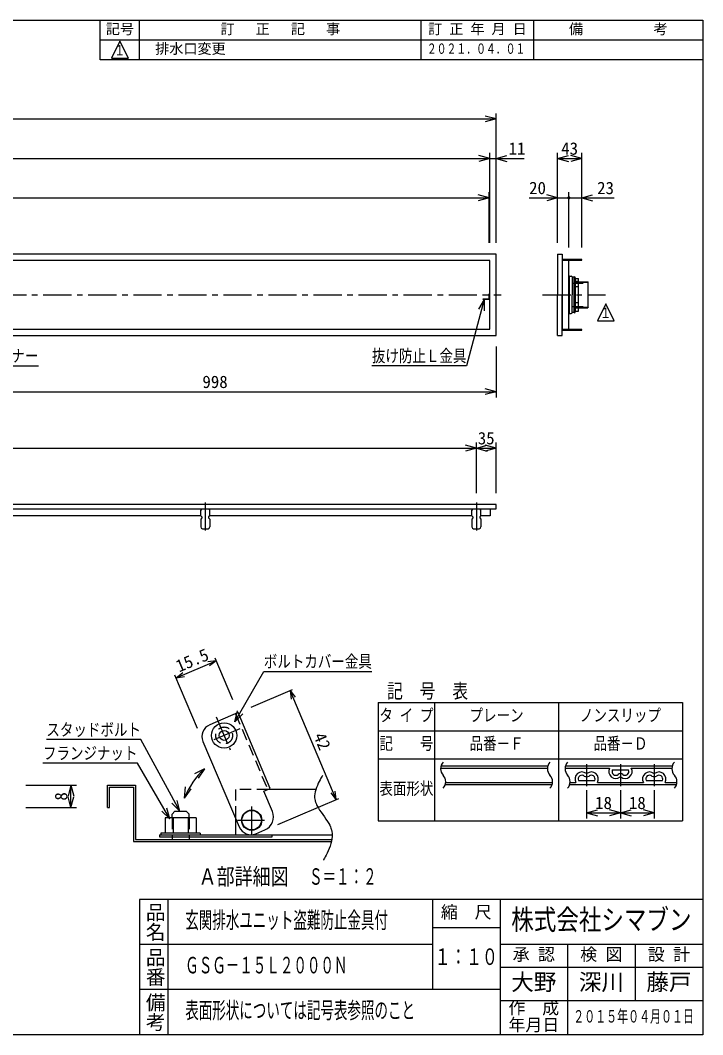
# Model space of a CAD drawing. Units: millimetres, scale not verified, with parts at other scales. Extents: x -1365 to 1365, y -930 to 870.
# Drawn here: x 153 to 1365, y -930 to 870 of the extents above; entities that cross this region are included whole.
import ezdxf
from ezdxf.enums import TextEntityAlignment as Align

# ---------------------------------------------------------------- set-up
doc = ezdxf.new("R2010")
doc.units = ezdxf.units.MM
doc.header["$LTSCALE"] = 10
doc.linetypes.add('CHAIN1', pattern=[8, 5, -1, 1, -1])
doc.linetypes.add('DASHED2', pattern=[3, 2, -1])
for name, color, linetype in [('0-0_計極細', 2, 'Continuous'), ('0-1_計細線', 3, 'Continuous'), ('0-5_寸法線', 7, 'Continuous'), ('0-7_枠細線', 5, 'Continuous'), ('0-8_枠中線', 5, 'Continuous'), ('1-2_極細2', 2, 'Continuous'), ('1-3_細線2', 4, 'Continuous'), ('1-5_寸法2', 7, 'Continuous')]:
    doc.layers.add(name, color=color, linetype=linetype)
doc.styles.add('@ＭＳ ゴシック', font='')
doc.styles.add('ＭＳ ゴシック', font='')
doc.styles.get('@ＭＳ ゴシック').set_extended_font_data('@MS Gothic')
doc.styles.get('ＭＳ ゴシック').set_extended_font_data('MS Gothic')

msp = doc.modelspace()

# ---------------------------------------------------------------- hatches: boundary and pattern name
at = {"layer": '0-5_寸法線'}
msp.add_hatch(color=256, dxfattribs=at).paths.add_polyline_path([(1130.2, 554.9, 1), (1124.2, 554.9, 1)])

# ---------------------------------------------------------------- linework, layer by layer
at = {"layer": '0-0_計極細'}
for p, q in [((1117.2, 444.6), (1117.2, 445.8)), ((1127.2, 444.6), (1127.2, 445.8)), ((1129.2, 444.6), (1129.2, 445.8)), ((1131.2, 444.6), (1131.2, 445.8)), ((1133.2, 444.6), (1133.2, 445.8)), ((1147.2, 444.6), (1147.2, 445.8)), ((1128, 416.1), (1128, 349.7)), ((1144.4, 406.4), (1136.9, 406.4)), ((1136.9, 406.4), (1137.9, 405.4)), ((1143.4, 405.4), (1137.9, 405.4)), ((1144.4, 406.4), (1143.4, 405.4)), ((1144.4, 405.1), (1161.7, 405.1)), ((1160.7, 406.1), (1160.7, 359.7)), ((977, 374.65), (977, 375.65)), ((1136.9, 359.4), (1137.9, 360.4)), ((1143.4, 360.4), (1137.9, 360.4)), ((1144.4, 359.4), (1143.4, 360.4)), ((1144.4, 360.7), (1161.7, 360.7)), ((1144.4, 359.4), (1136.9, 359.4)), ((1117.2, 320), (1117.2, 321.2)), ((1127.2, 320), (1127.2, 321.2)), ((1129.2, 320), (1129.2, 321.2)), ((1131.2, 320), (1131.2, 321.2)), ((1133.2, 320), (1133.2, 321.2)), ((1147.2, 320), (1147.2, 321.2))]:
    msp.add_line(p, q, dxfattribs=at)
at = {"layer": '0-0_計極細', "linetype": 'DASHED2'}
for p, q in [((1132.9, 403.4), (1161.7, 403.4)), ((1132.9, 362.4), (1161.7, 362.4))]:
    msp.add_line(p, q, dxfattribs=at)
at = {"layer": '0-0_計極細', "linetype": 'CHAIN1'}
for p, q in [((-1006.17, 382.9), (1006.86, 382.9)), ((1080.55, 382.9), (1192.37, 382.9)), ((481.5, 14.54), (481.5, -40.73)), ((963, 14.54), (963, -40.73))]:
    msp.add_line(p, q, dxfattribs=at)
at = {"layer": '0-1_計細線'}
for p, q in [((1107.2, 454.9), (1107.2, 382.9)), ((1128, 416.1), (1131.4, 416.1)), ((1132.9, 414.6), (1132.9, 382.9)), ((1136.9, 414.4), (1132.9, 414.4)), ((1136.9, 351.2), (1136.9, 414.6)), ((1138.7, 412.8), (1138.7, 353)), ((1138.7, 411.65), (1144.4, 411.65)), ((1144.4, 397.27), (1138.7, 397.27)), ((1144.4, 354.15), (1144.4, 411.65)), ((1144.4, 406.1), (1160.7, 406.1)), ((1161.7, 405.1), (1160.7, 406.1)), ((1161.7, 360.7), (1161.7, 405.1)), ((986, 384.65), (987, 384.65)), ((986, 375.65), (986, 384.65)), ((1107.2, 310.9), (1107.2, 382.9)), ((1115.2, 310.9), (1115.2, 382.9)), ((1132.9, 351.2), (1132.9, 382.9)), ((986, 374.65), (975, 374.65)), ((1144.4, 368.52), (1138.7, 368.52)), ((1161.7, 360.7), (1160.7, 359.7)), ((1128, 349.7), (1131.4, 349.7)), ((1136.9, 351.4), (1132.9, 351.4)), ((1138.7, 354.15), (1144.4, 354.15)), ((1144.4, 359.7), (1160.7, 359.7)), ((1107.2, 310.9), (1115.2, 310.9)), ((475.5, 2.9), (473.5, 0.9)), ((473.5, -9.1), (473.5, 0.9)), ((489.5, 0.9), (487.5, 2.9)), ((489.5, -9.1), (489.5, 0.9)), ((957, 2.9), (955, 0.9)), ((955, -9.1), (955, 0.9)), ((971, 0.9), (969, 2.9)), ((971, -9.1), (971, 0.9)), ((987.7, 2.9), (987.7, -9.1)), ((473.5, -9.1), (8, -9.1)), ((473.5, -9.1), (475.5, -11.1)), ((475.5, -13.1), (473.5, -15.1)), ((473.5, -15.1), (473.5, -29.1)), ((475.5, -11.1), (475.5, -13.1)), ((489.5, -9.1), (487.5, -11.1)), ((487.5, -11.1), (487.5, -13.1)), ((487.5, -13.1), (489.5, -15.1)), ((955, -9.1), (489.5, -9.1)), ((489.5, -15.1), (489.5, -29.1)), ((955, -9.1), (957, -11.1)), ((957, -13.1), (955, -15.1)), ((955, -15.1), (955, -29.1)), ((957, -11.1), (957, -13.1)), ((971, -9.1), (969, -11.1)), ((969, -11.1), (969, -13.1)), ((969, -13.1), (971, -15.1)), ((987.7, -9.1), (971, -9.1)), ((971, -15.1), (971, -29.1)), ((476.5, -32.1), (486.5, -32.1)), ((958, -32.1), (968, -32.1))]:
    msp.add_line(p, q, dxfattribs=at)
for points in [[(998, 310.9), (998, 454.9), (-998, 454.9), (-998, 310.9)], [(-987, 443.9), (-987, 321.9), (987, 321.9), (987, 443.9)], [(1115.2, 445.8), (1115.2, 444.6), (1150.2, 444.6), (1150.2, 445.8)], [(1115.2, 444.6), (1115.2, 321.2), (1127.2, 321.2), (1127.2, 444.6)], [(1115.2, 321.2), (1115.2, 320), (1150.2, 320), (1150.2, 321.2)], [(-998, 10.9), (-998, 2.9), (998, 2.9), (998, 10.9)]]:
    msp.add_lwpolyline(points, close=True, dxfattribs=at)
for points in [[(1107.2, 454.9), (1115.2, 454.9), (1115.2, 382.9)], [(975, 374.65), (975, 375.65), (986, 375.65)]]:
    msp.add_lwpolyline(points, dxfattribs=at)
for centre, radius, start, end in [((1128, 416.9), 0.8, 180, 270), ((1131.4, 414.6), 1.5, 0, 90), ((1136.9, 412.8), 1.8, 0, 90), ((986, 375.65), 1, 270, 360), ((1128, 348.9), 0.8, 90, 180), ((1131.4, 351.2), 1.5, 270, 360), ((1136.9, 353), 1.8, 270, 360), ((476.5, -29.1), 3, 180, 270), ((486.5, -29.1), 3, 270, 360), ((958, -29.1), 3, 180, 270), ((968, -29.1), 3, 270, 360)]:
    msp.add_arc(centre, radius, start, end, dxfattribs=at)
at = {"layer": '0-5_寸法線'}
for p, q in [((998, 474.9), (998, 704.9)), ((-998, 694.9), (998, 694.9)), ((998, 694.9), (978.68, 700.08)), ((998, 694.9), (978.68, 689.72)), ((987, 624.9), (967.68, 630.08)), ((987, 474.9), (987, 634.9)), ((998, 474.9), (998, 634.9)), ((998, 624.9), (1017.32, 630.08)), ((1107.2, 474.9), (1107.2, 634.9)), ((1107.2, 624.9), (1126.52, 630.08)), ((1150.2, 624.9), (1130.88, 630.08)), ((1150.2, 467.8), (1150.2, 634.9)), ((-987, 624.9), (987, 624.9)), ((987, 624.9), (967.68, 619.72)), ((987, 624.9), (1048, 624.9)), ((998, 624.9), (1017.32, 619.72)), ((1107.2, 624.9), (1126.52, 619.72)), ((1107.2, 624.9), (1150.2, 624.9)), ((1150.2, 624.9), (1130.88, 619.72)), ((985.5, 554.9), (966.18, 560.08)), ((985.5, 474.9), (985.5, 564.9)), ((1107.2, 554.9), (1087.88, 560.08)), ((1107.2, 474.9), (1107.2, 564.9)), ((1127.2, 466.8), (1127.2, 564.9)), ((1150.2, 466.8), (1150.2, 564.9)), ((1150.2, 554.9), (1169.52, 560.08)), ((-985.5, 554.9), (985.5, 554.9)), ((985.5, 554.9), (966.18, 549.72)), ((1056.65, 554.9), (1127.2, 554.9)), ((1107.2, 554.9), (1087.88, 549.72)), ((1127.2, 554.9), (1207.45, 554.9)), ((1150.2, 554.9), (1169.52, 549.72)), ((977, 374.65), (967, 357.33)), ((977, 374.65), (977, 354.65)), ((998, 290.9), (998, 200.9)), ((998, 210.9), (978.68, 216.08)), ((0, 210.9), (998, 210.9)), ((998, 210.9), (978.68, 205.72)), ((-963, 110.9), (963, 110.9)), ((963, 110.9), (943.68, 116.08)), ((963, 110.9), (943.68, 105.72)), ((963, 30.9), (963, 120.9)), ((963, 110.9), (982.32, 116.08)), ((963, 110.9), (982.32, 105.72)), ((963, 110.9), (998, 110.9)), ((998, 110.9), (978.68, 116.08)), ((998, 110.9), (978.68, 105.72)), ((998, 30.9), (998, 120.9))]:
    msp.add_line(p, q, dxfattribs=at)
for points in [[(10.85, 370.44), (41.11, 257.07), (185.11, 257.07)], [(977, 374.65), (945.5, 257.07), (777.5, 257.07)]]:
    msp.add_lwpolyline(points, dxfattribs=at)
at = {"layer": '0-7_枠細線'}
for p, q in [((295, 800), (295, 870)), ((365, 800), (365, 870)), ((865, 800), (865, 870)), ((1065, 800), (1065, 870)), ((1365, 835), (295, 835)), ((330, 832.88), (315, 802.88)), ((345, 802.88), (330, 832.88)), ((1365, 800), (295, 800)), ((315, 802.88), (345, 802.88)), ((1192.87, 366.86), (1177.87, 336.86)), ((1207.87, 336.86), (1192.87, 366.86)), ((1177.87, 336.86), (1207.87, 336.86)), ((788.88, -340.72), (1328.88, -340.72)), ((788.88, -340.72), (788.88, -550.72)), ((888.88, -340.72), (888.88, -550.72)), ((1108.88, -340.72), (1108.88, -550.72)), ((1328.88, -340.72), (1328.88, -550.72)), ((788.88, -390.72), (1328.88, -390.72)), ((788.88, -440.72), (1328.88, -440.72)), ((899.53, -456.88), (1089.29, -456.88)), ((900.26, -452.88), (1090.02, -452.88)), ((1120.53, -456.88), (1199.65, -456.88)), ((1121.26, -452.88), (1311.02, -452.88)), ((1204.43, -460.21), (1233.32, -460.21)), ((1238.1, -456.88), (1310.29, -456.88)), ((908.46, -482.21), (1098.22, -482.21)), ((1129.46, -482.21), (1139.65, -482.21)), ((1144.43, -478.88), (1173.32, -478.88)), ((1178.1, -482.21), (1259.65, -482.21)), ((1264.43, -478.88), (1293.32, -478.88)), ((1298.1, -482.21), (1319.23, -482.21)), ((907.73, -486.21), (1097.49, -486.21)), ((1128.73, -486.21), (1318.49, -486.21)), ((1158.88, -496.21), (1158.88, -546.21)), ((1218.88, -496.21), (1218.88, -546.21)), ((1278.88, -496.21), (1278.88, -546.21)), ((1158.88, -536.21), (1178.19, -531.04)), ((1158.88, -536.21), (1178.19, -541.39)), ((1158.88, -536.21), (1218.88, -536.21)), ((1218.88, -536.21), (1199.56, -531.04)), ((1218.88, -536.21), (1199.56, -541.39)), ((1218.88, -536.21), (1238.19, -531.04)), ((1218.88, -536.21), (1238.19, -541.39)), ((1218.88, -536.21), (1278.88, -536.21)), ((1278.88, -536.21), (1259.56, -531.04)), ((1278.88, -536.21), (1259.56, -541.39)), ((788.88, -550.72), (1328.88, -550.72)), ((415, -690), (415, -930)), ((885, -690), (885, -850)), ((1005, -690), (1005, -930)), ((885, -740), (1005, -740)), ((885, -770), (365, -770)), ((1365, -770), (1005, -770)), ((1125, -770), (1125, -930)), ((1245, -770), (1245, -870)), ((1005, -810), (1365, -810)), ((1005, -850), (365, -850)), ((1365, -870), (1005, -870))]:
    msp.add_line(p, q, dxfattribs=at)
at = {"layer": '0-7_枠細線', "linetype": 'CHAIN1'}
for p, q in [((1158.88, -450.08), (1158.88, -488.78)), ((1218.88, -450.08), (1218.88, -488.78)), ((1278.88, -450.08), (1278.88, -488.78))]:
    msp.add_line(p, q, dxfattribs=at)
at = {"layer": '0-7_枠細線'}
for centre, radius, start, end in [((916.68, -457.95), 17.18, 137.56163, 222.43837), ((1106.44, -457.95), 17.18, 137.56163, 222.43837), ((1137.68, -457.95), 17.18, 137.56163, 222.43837), ((1327.44, -457.95), 17.18, 137.56163, 222.43837), ((1150.54, -476.21), 12.43, 51.31781, 208.85363), ((1158.88, -465.8), 0.9, 231.31781, 308.68219), ((1167.21, -476.21), 12.43, 331.14637, 128.68219), ((1210.54, -462.88), 12.43, 151.14637, 308.68219), ((1210.54, -462.88), 6.67, 156.42182, 308.68219), ((1218.88, -473.29), 6.67, 51.31781, 128.68219), ((1227.21, -462.88), 12.43, 231.31781, 28.85363), ((1227.21, -462.88), 6.67, 231.31781, 23.57818), ((1270.54, -476.21), 12.43, 51.31781, 208.85363), ((1278.88, -465.8), 0.9, 231.31781, 308.68219), ((1287.21, -476.21), 12.43, 331.14637, 128.68219), ((891.32, -481.14), 17.18, 317.56163, 42.43837), ((1081.08, -481.14), 17.18, 317.56163, 42.43837), ((1112.32, -481.14), 17.18, 317.56163, 42.43837), ((1150.54, -476.21), 6.67, 51.31781, 203.57818), ((1158.88, -465.8), 6.67, 231.31781, 308.68219), ((1167.21, -476.21), 6.67, 336.42182, 128.68219), ((1218.88, -473.29), 0.9, 51.31781, 128.68219), ((1270.54, -476.21), 6.67, 51.31781, 203.57818), ((1278.88, -465.8), 6.67, 231.31781, 308.68219), ((1287.21, -476.21), 6.67, 336.42182, 128.68219), ((1302.08, -481.14), 17.18, 317.56163, 42.43837)]:
    msp.add_arc(centre, radius, start, end, dxfattribs=at)
at = {"layer": '0-8_枠中線'}
msp.add_lwpolyline([(-1365, -930), (-1365, 870), (1365, 870), (1365, -930)], close=True, dxfattribs=at)
msp.add_lwpolyline([(1365, -690), (365, -690), (365, -930)], dxfattribs=at)
at = {"layer": '1-2_極細2'}
for p, q in [((533.89, -374.67), (539.06, -355.35)), ((533.89, -374.67), (548.03, -360.53)), ((307.72, -487.12), (357.72, -487.12)), ((307.72, -527.12), (307.72, -487.12)), ((311.22, -490.62), (354.22, -490.62)), ((311.22, -527.12), (311.22, -490.62)), ((354.22, -490.62), (354.22, -587.12)), ((357.72, -487.12), (357.72, -583.62)), ((677.94, -494.62), (593.09, -494.62)), ((307.72, -527.12), (311.22, -527.12)), ((424.37, -545.12), (424.37, -572.12)), ((451.08, -545.12), (451.08, -572.12)), ((535.16, -545.42), (535.16, -575.12)), ((400.16, -575.12), (400.16, -578.62)), ((400.16, -575.12), (600.16, -575.12)), ((402.72, -575.12), (472.72, -575.12)), ((535.16, -575.12), (707.04, -575.12)), ((600.16, -578.62), (600.16, -575.12)), ((354.22, -587.12), (705.66, -587.12)), ((357.72, -583.62), (706.36, -583.62)), ((400.16, -578.62), (600.16, -578.62))]:
    msp.add_line(p, q, dxfattribs=at)
at = {"layer": '1-2_極細2', "linetype": 'CHAIN1'}
for p, q in [((501.1, -366.01), (525.89, -424.42)), ((542.7, -387.27), (491.21, -409.13)), ((563.98, -574.35), (563.98, -525.08)), ((538.68, -549.34), (586.57, -549.34))]:
    msp.add_line(p, q, dxfattribs=at)
at = {"layer": '1-2_極細2', "linetype": 'DASHED2'}
for p, q in [((535.42, -360.49), (592.47, -494.88)), ((593.09, -494.62), (535.16, -494.62)), ((535.16, -494.62), (535.16, -545.42))]:
    msp.add_line(p, q, dxfattribs=at)
at = {"layer": '1-2_極細2'}
for points in [[(689.85, -469.92), (689.67, -470.24), (689.13, -471.19), (688.25, -472.74), (687.07, -474.86), (685.63, -477.48), (684, -480.53), (682.29, -483.93), (680.59, -487.6), (679.03, -491.43), (677.7, -495.31), (676.69, -499.16), (676.04, -502.85), (675.76, -506.3), (675.8, -509.39), (676.06, -512.06), (676.44, -514.22), (676.83, -515.8), (677.1, -516.77), (677.2, -517.1), (677.31, -517.43), (677.64, -518.4), (678.26, -519.99), (679.22, -522.17), (680.6, -524.87), (682.43, -528.02), (684.69, -531.55), (687.31, -535.37), (690.17, -539.37), (693.1, -543.45), (695.95, -547.51), (698.54, -551.42), (700.77, -555.08), (702.55, -558.38), (703.89, -561.24), (704.82, -563.55), (705.4, -565.26), (705.72, -566.3), (705.82, -566.66), (705.91, -567.01)], [(705.91, -567.01), (706.17, -568.06), (706.51, -569.78), (706.84, -572.13), (707.04, -575.06), (706.98, -578.49), (706.6, -582.33), (705.83, -586.48), (704.68, -590.83), (703.21, -595.26), (701.49, -599.65), (699.65, -603.86), (697.79, -607.79), (696.04, -611.33), (694.49, -614.36), (693.22, -616.81), (692.27, -618.61), (691.69, -619.71), (691.5, -620.08)]]:
    msp.add_lwpolyline(points, dxfattribs=at)
at = {"layer": '1-2_極細2', "linetype": 'DASHED2'}
msp.add_circle((515.1, -398.99), 15, dxfattribs=at)
at = {"layer": '1-2_極細2'}
msp.add_circle((563.98, -549.34), 17.25, dxfattribs=at)
at = {"layer": '1-3_細線2'}
for p, q in [((540.02, -358.54), (489.39, -380.03)), ((597.07, -492.93), (540.02, -358.54)), ((477.47, -409.53), (541.95, -561.41)), ((585.56, -497.81), (597.07, -492.93)), ((600.8, -533.71), (585.56, -497.81)), ((447.72, -533.62), (452.72, -538.62)), ((452.72, -545.12), (452.72, -538.62)), ((465.35, -545.12), (410.1, -545.12)), ((410.1, -545.12), (410.1, -572.12)), ((465.35, -545.12), (465.35, -572.12)), ((472.72, -572.12), (402.72, -572.12)), ((402.72, -572.12), (402.72, -575.12)), ((472.72, -572.12), (472.72, -575.12)), ((571.45, -573.33), (587.56, -566.49)), ((422.72, -578.62), (422.72, -583.62)), ((452.72, -578.62), (452.72, -583.62))]:
    msp.add_line(p, q, dxfattribs=at)
at = {"layer": '1-3_細線2', "linetype": 'DASHED2'}
for p, q in [((422.72, -545.12), (422.72, -578.62)), ((452.72, -545.12), (452.72, -578.62))]:
    msp.add_line(p, q, dxfattribs=at)
at = {"layer": '1-3_細線2'}
msp.add_lwpolyline([(422.72, -545.12), (422.72, -538.62), (427.72, -533.62), (447.72, -533.62)], dxfattribs=at)
for centre, radius in [((515.1, -398.99), 22.5), ((515.1, -398.99), 8.75), ((563.98, -549.34), 18)]:
    msp.add_circle(centre, radius, dxfattribs=at)
for centre, radius, start, end in [((498.19, -400.74), 22.5, 113, 203), ((577.79, -543.48), 25, 293, 23), ((562.66, -552.62), 22.5, 203, 293)]:
    msp.add_arc(centre, radius, start, end, dxfattribs=at)
at = {"layer": '1-5_寸法2'}
for p, q in [((429.61, -296.77), (500.95, -266.49)), ((500.95, -266.49), (486.1, -268.57)), ((500.95, -266.49), (489.13, -275.72)), ((530.25, -335.52), (499, -261.88)), ((429.61, -296.77), (441.43, -287.53)), ((467.71, -386.52), (427.66, -292.16)), ((429.61, -296.77), (444.46, -294.68)), ((563.04, -348.77), (636.68, -317.51)), ((632.07, -319.46), (641.31, -331.28)), ((632.07, -319.46), (634.16, -334.32)), ((714.13, -512.77), (632.07, -319.46)), ((533.89, -374.67), (539.06, -355.35)), ((533.89, -374.67), (548.03, -360.53)), ((480.39, -458.37), (462.43, -467.17)), ((480.39, -458.37), (469.24, -474.97)), ((163.03, -487.12), (253.03, -487.12)), ((243.03, -487.12), (237.85, -506.44)), ((243.03, -487.12), (248.21, -506.44)), ((243.03, -527.12), (243.03, -487.12)), ((444.95, -510.23), (446.63, -490.3)), ((444.95, -510.23), (456.37, -493.81)), ((714.13, -512.77), (704.89, -500.95)), ((714.13, -512.77), (712.04, -497.91)), ((243.03, -527.12), (237.85, -507.8)), ((243.03, -527.12), (248.21, -507.8)), ((436.1, -533.62), (422.36, -519.08)), ((436.1, -533.62), (431.47, -514.16)), ((610.57, -556.73), (718.73, -510.82)), ((163.03, -527.12), (253.03, -527.12)), ((418.52, -547.22), (404.38, -533.08)), ((418.52, -547.22), (413.34, -527.9))]:
    msp.add_line(p, q, dxfattribs=at)
for points in [[(533.89, -374.67), (585.51, -285.26), (777.51, -285.26)], [(436.1, -533.62), (367.34, -406.31), (199.34, -406.31)], [(418.52, -547.22), (361.25, -448.02), (193.25, -448.02)]]:
    msp.add_lwpolyline(points, dxfattribs=at)
msp.add_arc((562.66, -552.62), 125.1, 131.11509, 160.19528, dxfattribs=at)

# ---------------------------------------------------------------- texts
at = {"layer": '0-5_寸法線', "style": 'ＭＳ ゴシック'}
for s, p in [('11', (1020.18, 624.9)), ('43', (1113.7, 624.9)), ('20', (1056.65, 554.9)), ('23', (1177.45, 554.9)), ('998', (476.5, 210.9)), ('35', (965.5, 110.9))]:
    msp.add_text(s, height=21.99, dxfattribs=at).set_placement(p, align=Align.BOTTOM_LEFT)
at = {"layer": '0-5_寸法線', "style": 'ＭＳ ゴシック', "width": 0.8}
for s, p in [('抜け防止Ｌ金具', (777.5, 257.07)), ('ストレーナー', (41.11, 257.07))]:
    msp.add_text(s, height=21.99, dxfattribs=at).set_placement(p, align=Align.BOTTOM_LEFT)
at = {"layer": '0-7_枠細線', "style": 'ＭＳ ゴシック'}
for s, height, p in [('記号', 18.33, (305, 840)), ('訂\u3000 正\u3000 記\u3000 事', 18.33, (508.75, 840)), ('訂 正 年 月 日', 18.33, (877.5, 840)), ('備\u3000\u3000\u3000\u3000\u3000考', 18.33, (1127.5, 840)), ('排水口変更', 18.33, (392.7, 805)), ('18', 21.99, (1173.88, -536.21)), ('18', 21.99, (1233.88, -536.21)), ('縮\u3000尺', 21.99, (900, -730)), ('検 図', 21.99, (1147.5, -805)), ('設 計', 21.99, (1267.5, -805)), ('承 認', 21.99, (1027.5, -805)), ('大野', 29.33, (1025, -860)), ('深川', 29.33, (1145, -860)), ('藤戸', 29.33, (1265, -860)), ('作\u3000成', 21.99, (1020, -900)), ('年月日', 21.99, (1020, -930))]:
    msp.add_text(s, height=height, dxfattribs=at).set_placement(p, align=Align.BOTTOM_LEFT)
for s, height, width, p in [('２０２１．０４．０１', 18.33, 0.7, (875, 805)), ('１', 18.33, 0.8, (319.73, 802.27)), ('１', 18.33, 0.8, (1182.6, 336.25)), ('タ イ プ', 21.99, 0.8, (790.88, -380.72)), ('プレーン', 21.99, 0.8, (950.88, -380.72)), ('ノンスリップ', 21.99, 0.8, (1146.88, -380.72)), ('記\u3000\u3000号', 21.99, 0.8, (790.88, -430.72)), ('品番－Ｆ', 21.99, 0.8, (950.88, -430.72)), ('品番－Ｄ', 21.99, 0.8, (1170.88, -430.72)), ('表面形状', 21.99, 0.8, (790.88, -510.72)), ('Ａ部詳細図', 29.33, 0.8, (469.67, -672.8)), ('Ｓ＝１：２', 29.33, 0.6, (665.87, -672.8)), ('株式会社シマブン', 36.66, 0.8, (1025, -755)), ('玄関排水ユニット盗難防止金具付', 29.33, 0.6, (446, -750)), ('ＧＳＧ－１５Ｌ２０００Ｎ', 29.33, 0.6, (446, -830)), ('１：１０', 29.33, 0.7, (889, -815)), ('表面形状については記号表参照のこと', 29.33, 0.6, (446, -910)), ('２０１５年０４月０１日', 21.99, 0.65, (1135, -915))]:
    msp.add_text(s, height=height, dxfattribs=dict(at, width=width)).set_placement(p, align=Align.BOTTOM_LEFT)
at = {"layer": '0-7_枠細線', "style": '@ＭＳ ゴシック'}
for s, p in [('品名', (372.5, -695)), ('品番', (372.5, -775)), ('備考', (372.5, -855))]:
    msp.add_text(s, height=25.66, rotation=270, dxfattribs=at).set_placement(p, align=Align.BOTTOM_LEFT)
at = {"layer": '0-7_枠細線', "insert": (804.42, -335.72), "char_height": 25.66, "attachment_point": 7, "style": 'ＭＳ ゴシック'}
msp.add_mtext('\\T2.07;\\W0.8;記号表', dxfattribs=at)
at = {"layer": '1-5_寸法2', "style": 'ＭＳ ゴシック'}
for s, rotation, p in [('15.5', 23, (437.66, -293.35)), ('42', 293, (667.24, -402.31)), ('8', 90, (243.03, -514.62))]:
    msp.add_text(s, height=21.99, rotation=rotation, dxfattribs=at).set_placement(p, align=Align.BOTTOM_LEFT)
at = {"layer": '1-5_寸法2', "style": 'ＭＳ ゴシック', "width": 0.8}
for s, p in [('ボルトカバー金具', (585.51, -285.26)), ('スタッドボルト', (199.34, -406.31)), ('フランジナット', (193.25, -448.02))]:
    msp.add_text(s, height=21.99, dxfattribs=at).set_placement(p, align=Align.BOTTOM_LEFT)

doc.saveas('drawing.dxf')
